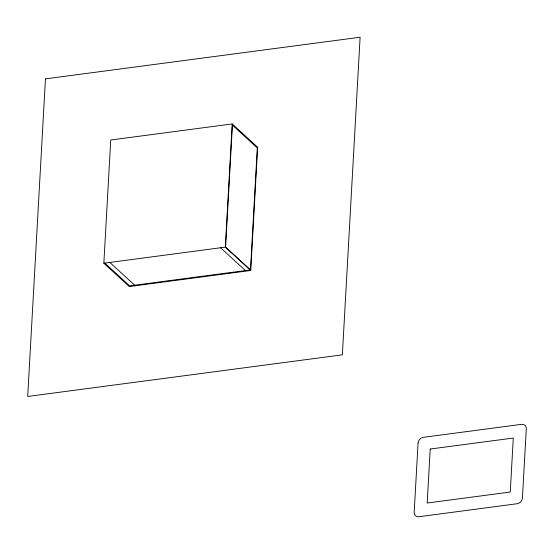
<?xml version="1.0" encoding="UTF-8"?>
<svg xmlns="http://www.w3.org/2000/svg" width="554" height="554" viewBox="0 0 554 554"><rect width="100%" height="100%" fill="white"/><g stroke="black" fill="none" stroke-linecap="round" stroke-linejoin="round"><path stroke-width="0.83" d="M103.847 263.226L110.738 139.996L232.195 123.93L257.645 147.253L250.754 270.484L129.297 286.55L103.847 263.226L225.596 247.091L250.477 269.888L257.298 147.932L232.417 125.135L225.596 247.091M232.195 123.93L225.305 247.16L250.754 270.484M250.477 269.888L129.65 285.871L104.768 263.074M220.561 247.756L245.443 270.553M109.803 262.409L134.684 285.206M45.456 78.862L27.7 396.456L342.358 354.83L360.114 37.236L45.456 78.862M418.055 443.075L414.184 512.312A5.54 4.584 -47.5 0 0 418.935 516.723L517.104 503.738A5.54 4.584 -47.5 0 0 522.422 497.991L526.293 428.754A5.54 4.584 -47.5 0 0 521.543 424.336L423.374 437.328A5.54 4.584 -47.5 0 0 418.055 443.075M430.216 449.031L427.196 503.025L510.262 492.035L513.281 438.041L430.216 449.031"/></g></svg>
